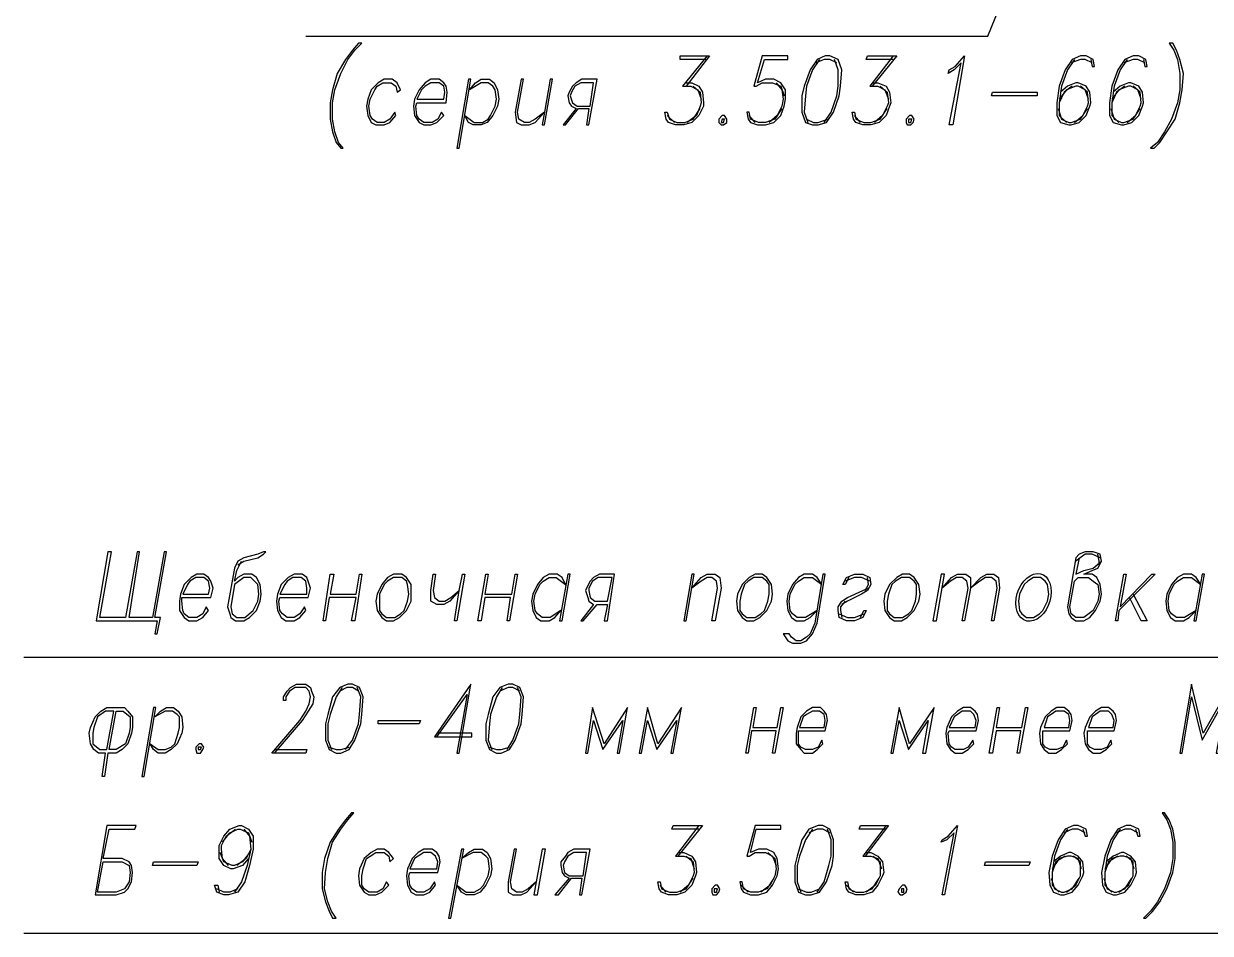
# Model space of a CAD drawing. Header units: millimetres. Extents: x 4241 to 6572, y 870 to 1291.
# Drawn here: x 5076.13 to 5119.06, y 1088.39 to 1121.3 of the extents above; entities that cross this region are included whole.
import ezdxf

# ---------------------------------------------------------------- set-up
doc = ezdxf.new("R2010")
doc.units = ezdxf.units.MM
doc.layers.add('PDF _0', color=7, linetype='Continuous')

msp = doc.modelspace()

# ---------------------------------------------------------------- linework, layer by layer
at = {"layer": 'PDF _0', "lineweight": 25}
for points in [[(5086.3346, 1120.8564), (5111.0158, 1120.8564), (5121.1338, 1145.7069)], [(5100.8131, 1120.0097), (5099.8818, 1120.0097), (5099.8818, 1120.1367), (5100.9401, 1120.1367), (5100.0934, 1119.036)], [(5100.8555, 1120.1367), (5099.9664, 1119.036), (5100.2628, 1119.036), (5100.5168, 1118.909), (5100.6438, 1118.5703)], [(5103.5649, 1118.2316), (5103.3109, 1117.8506), (5102.9722, 1117.7236), (5102.7182, 1117.7236), (5102.4219, 1117.8506), (5102.3795, 1118.1046), (5102.2949, 1118.1046), (5102.3372, 1117.8506), (5102.4219, 1117.7236), (5102.6759, 1117.6389), (5102.9722, 1117.6389), (5103.2686, 1117.7236), (5103.5226, 1117.9776), (5103.6496, 1118.3163), (5103.6919, 1118.5703), (5103.6919, 1118.909), (5103.5226, 1119.163), (5103.2686, 1119.29), (5102.9722, 1119.29), (5102.6759, 1119.163), (5102.9299, 1120.0097), (5103.7766, 1120.0097), (5103.7766, 1120.1367), (5102.8452, 1120.1367), (5102.5489, 1119.036), (5102.6335, 1119.036), (5102.8452, 1119.163), (5103.2262, 1119.163), (5103.5226, 1119.036), (5103.6496, 1118.6973)], [(5104.9196, 1120.0097), (5104.6656, 1119.6287), (5104.4539, 1119.036), (5104.4116, 1118.6973), (5104.3693, 1118.1046), (5104.4963, 1117.7236)], [(5105.5546, 1119.8827), (5105.3006, 1120.0097), (5105.089, 1120.0097), (5104.7926, 1119.8827)], [(5105.089, 1117.7236), (5105.343, 1118.1046), (5105.5546, 1118.6973), (5105.597, 1119.036), (5105.597, 1119.6287), (5105.47, 1120.0097)], [(5107.5867, 1120.0097), (5106.613, 1120.0097), (5106.6553, 1120.1367), (5107.7137, 1120.1367), (5106.8247, 1119.036)], [(5107.5867, 1120.1367), (5106.74, 1119.036), (5107.0364, 1119.036), (5107.2904, 1118.909), (5107.4174, 1118.5703)], [(5114.7413, 1120.0097), (5114.7836, 1119.7557), (5114.8683, 1119.7557), (5114.826, 1120.0097), (5114.5719, 1120.1367), (5114.3603, 1120.1367), (5114.0639, 1120.0097), (5113.8099, 1119.6287), (5113.5982, 1119.036), (5113.5136, 1118.4433), (5113.5136, 1117.9776), (5113.6406, 1117.7236), (5113.9369, 1117.6389), (5114.0216, 1117.6389), (5114.3179, 1117.7236), (5114.5719, 1117.9776), (5114.699, 1118.3163), (5114.7413, 1118.4433), (5114.699, 1118.8243), (5114.5719, 1119.036), (5114.2756, 1119.163), (5114.1909, 1119.163), (5113.8946, 1119.036), (5113.6406, 1118.8243)], [(5114.1486, 1120.0097), (5113.8946, 1119.6287), (5113.6829, 1119.036), (5113.5982, 1118.4433), (5113.5982, 1117.9776), (5113.8523, 1117.7236)], [(5114.7836, 1119.8827), (5114.5296, 1120.0097), (5114.3603, 1120.0097), (5114.0216, 1119.8827)], [(5116.6464, 1120.0097), (5116.6887, 1119.7557), (5116.7734, 1119.7557), (5116.731, 1120.0097), (5116.477, 1120.1367), (5116.2653, 1120.1367), (5115.969, 1120.0097), (5115.715, 1119.6287), (5115.5033, 1119.036), (5115.4186, 1118.4433), (5115.4186, 1117.9776), (5115.5457, 1117.7236), (5115.842, 1117.6389), (5115.9267, 1117.6389), (5116.223, 1117.7236), (5116.477, 1117.9776), (5116.604, 1118.3163), (5116.6464, 1118.4433), (5116.604, 1118.8243), (5116.477, 1119.036), (5116.1807, 1119.163), (5116.096, 1119.163), (5115.7997, 1119.036), (5115.5457, 1118.8243)], [(5116.0537, 1120.0097), (5115.7997, 1119.6287), (5115.588, 1119.036), (5115.5033, 1118.4433), (5115.5033, 1117.9776), (5115.7573, 1117.7236)], [(5116.6887, 1119.8827), (5116.4347, 1120.0097), (5116.2653, 1120.0097), (5115.9267, 1119.8827)], [(5100.0934, 1119.163), (5100.3051, 1119.163), (5100.5591, 1119.036), (5100.6861, 1118.8243), (5100.7285, 1118.4433), (5100.7285, 1118.3163), (5100.5591, 1117.9776), (5100.3051, 1117.7236), (5100.0088, 1117.6389), (5099.7124, 1117.6389), (5099.4584, 1117.7236), (5099.3738, 1117.8506), (5099.3314, 1118.1046), (5099.4161, 1118.1046), (5099.5008, 1117.8506), (5099.7548, 1117.7236), (5100.0511, 1117.7236), (5100.3475, 1117.8506), (5100.6015, 1118.2316)], [(5103.3532, 1119.163), (5103.5649, 1118.909), (5103.6072, 1118.5703), (5103.5649, 1118.3163), (5103.3956, 1117.9776), (5103.0992, 1117.7236)], [(5106.867, 1119.163), (5107.0364, 1119.163), (5107.3327, 1119.036), (5107.4597, 1118.8243), (5107.502, 1118.4433), (5107.4597, 1118.3163), (5107.3327, 1117.9776), (5107.0787, 1117.7236), (5106.7823, 1117.6389), (5106.486, 1117.6389), (5106.232, 1117.7236), (5106.1473, 1117.8506), (5106.105, 1118.1046), (5106.1897, 1118.1046), (5106.232, 1117.8506), (5106.5283, 1117.7236), (5106.7823, 1117.7236), (5107.121, 1117.8506), (5107.375, 1118.2316)], [(5100.3475, 1119.036), (5100.6015, 1118.8243), (5100.6438, 1118.4433), (5100.6015, 1118.3163), (5100.4745, 1117.9776), (5100.1358, 1117.7236)], [(5107.121, 1119.036), (5107.375, 1118.8243), (5107.4174, 1118.4433), (5107.375, 1118.3163), (5107.2057, 1117.9776), (5106.9094, 1117.7236)], [(5114.6566, 1118.5703), (5114.5296, 1118.909), (5114.2756, 1119.036), (5114.1909, 1119.036), (5113.8523, 1118.909), (5113.5982, 1118.5703)], [(5114.0639, 1119.036), (5113.7676, 1118.8243), (5113.5982, 1118.4433)], [(5114.1486, 1117.7236), (5114.4449, 1117.9776), (5114.6143, 1118.3163), (5114.6566, 1118.4433), (5114.6143, 1118.8243), (5114.3603, 1119.036)], [(5116.5617, 1118.5703), (5116.4347, 1118.909), (5116.1807, 1119.036), (5116.096, 1119.036), (5115.7573, 1118.909), (5115.5033, 1118.5703)], [(5115.969, 1119.036), (5115.6727, 1118.8243), (5115.5033, 1118.4433)], [(5116.0537, 1117.7236), (5116.35, 1117.9776), (5116.5194, 1118.3163), (5116.5617, 1118.4433), (5116.5194, 1118.8243), (5116.2653, 1119.036)], [(5099.6701, 1117.7236), (5099.4161, 1117.9776)], [(5102.5912, 1117.7236), (5102.3795, 1117.9776)], [(5104.4539, 1117.8506), (5104.7079, 1117.7236), (5104.8773, 1117.7236), (5105.216, 1117.8506)], [(5106.4013, 1117.7236), (5106.1897, 1117.9776)], [(5113.5559, 1118.2316), (5113.6829, 1117.8506), (5113.9369, 1117.7236), (5114.0216, 1117.7236), (5114.3603, 1117.8506), (5114.6143, 1118.2316)], [(5115.461, 1118.2316), (5115.588, 1117.8506), (5115.842, 1117.7236), (5115.9267, 1117.7236), (5116.2653, 1117.8506), (5116.5194, 1118.2316)], [(5076.132, 1088.3856), (5146.5347, 1088.3856), (5146.5347, 1117.1309)], [(5083.8792, 1101.721), (5084.0909, 1101.848), (5084.5989, 1101.975), (5084.8106, 1102.1021), (5084.8953, 1102.1867), (5084.8106, 1102.1867), (5084.5989, 1102.1021), (5084.0909, 1101.975), (5083.8792, 1101.848), (5083.7522, 1101.594), (5083.4982, 1100.197), (5083.5829, 1099.943), (5083.6252, 1099.816), (5083.7946, 1099.689), (5084.0909, 1099.689), (5084.3026, 1099.816), (5084.5566, 1100.07), (5084.6836, 1100.4087), (5084.7259, 1100.6627), (5084.6836, 1101.0013), (5084.5566, 1101.2554), (5084.3872, 1101.3824), (5084.0909, 1101.3824), (5083.8792, 1101.2554), (5083.7522, 1101.1283), (5083.8369, 1101.5094), (5084.0062, 1101.848)], [(5115.08, 1101.975), (5114.7836, 1102.1021), (5114.5296, 1102.1021), (5114.1909, 1101.848)], [(5114.3179, 1101.975), (5114.1909, 1101.3824), (5114.4873, 1101.5094), (5114.826, 1101.594), (5115.1223, 1101.848)], [(5115.0376, 1101.721), (5115.0376, 1101.848), (5114.9953, 1102.1021)], [(5105.978, 1101.2554), (5105.851, 1101.0013), (5105.7663, 1101.0013), (5105.8933, 1101.2554), (5106.1897, 1101.3824), (5106.486, 1101.3824), (5106.74, 1101.2554), (5106.7823, 1101.0013), (5106.6553, 1100.7897), (5106.4437, 1100.6627), (5105.9357, 1100.4087), (5105.724, 1100.2817)], [(5106.74, 1101.1283), (5106.4437, 1101.2554), (5106.1897, 1101.2554), (5105.851, 1101.1283)], [(5106.5707, 1100.7897), (5106.6977, 1101.0013), (5106.6553, 1101.2554)], [(5106.4013, 1099.816), (5106.5283, 1100.07), (5106.613, 1100.07), (5106.486, 1099.816), (5106.1897, 1099.689), (5105.8933, 1099.689), (5105.6393, 1099.816), (5105.597, 1100.07), (5105.597, 1100.197), (5105.724, 1100.4087), (5105.9357, 1100.5357), (5106.486, 1100.7897), (5106.6977, 1100.8743)], [(5116.2653, 1100.6627), (5116.7734, 1099.689), (5116.5617, 1099.689), (5116.1383, 1100.5357)], [(5105.851, 1100.4087), (5105.6816, 1100.197), (5105.6816, 1100.07), (5105.724, 1099.816)], [(5105.6393, 1099.943), (5105.9357, 1099.816), (5106.1897, 1099.816), (5106.5283, 1099.943)], [(5076.132, 1098.3766), (5146.5347, 1098.3766)], [(5085.1916, 1095.0321), (5086.377, 1095.0321), (5086.3346, 1094.9051), (5085.1069, 1094.9051), (5086.123, 1096.0905), (5086.3346, 1096.4292), (5086.4616, 1096.6832), (5086.504, 1096.9372), (5086.4616, 1097.1489), (5086.3346, 1097.2759), (5085.9536, 1097.2759), (5085.742, 1097.1489), (5085.6149, 1096.9372), (5085.6149, 1096.8102), (5085.5303, 1096.8102), (5085.5303, 1096.9372), (5085.6573, 1097.1489), (5085.7843, 1097.2759), (5085.996, 1097.4029), (5086.3346, 1097.4029), (5086.504, 1097.2759), (5086.5463, 1097.1489), (5086.631, 1096.9372), (5086.5886, 1096.6832), (5086.4193, 1096.4292), (5086.2076, 1096.0905), (5085.1916, 1094.9051)], [(5087.647, 1097.2759), (5087.4353, 1096.9372), (5087.2237, 1096.3022), (5087.139, 1095.9635), (5087.139, 1095.3708), (5087.266, 1095.0321)], [(5088.2397, 1097.1489), (5088.028, 1097.2759), (5087.8164, 1097.2759), (5087.5623, 1097.1489)], [(5087.774, 1095.0321), (5088.028, 1095.3708), (5088.2397, 1095.9635), (5088.282, 1096.3022), (5088.3244, 1096.9372), (5088.1974, 1097.2759)], [(5091.0761, 1095.4978), (5092.1768, 1097.0219), (5091.7958, 1094.9051), (5091.8805, 1094.9051), (5092.3038, 1097.4029), (5090.9915, 1095.4978), (5092.3462, 1095.4978), (5092.3462, 1095.6248), (5091.1185, 1095.6248)], [(5093.4469, 1097.2759), (5093.2352, 1096.9372), (5093.0235, 1096.3022), (5092.9812, 1095.9635), (5092.9389, 1095.3708), (5093.0659, 1095.0321)], [(5094.0819, 1097.1489), (5093.8279, 1097.2759), (5093.6586, 1097.2759), (5093.3622, 1097.1489)], [(5093.6162, 1095.0321), (5093.8279, 1095.3708), (5094.0396, 1095.9635), (5094.0819, 1096.3022), (5094.1242, 1096.9372), (5093.9972, 1097.2759)], [(5087.1813, 1095.1168), (5087.4353, 1095.0321), (5087.6047, 1095.0321), (5087.901, 1095.1168)], [(5092.9812, 1095.1168), (5093.2352, 1095.0321), (5093.4045, 1095.0321), (5093.7009, 1095.1168)], [(5084.2602, 1091.095), (5084.0486, 1090.841), (5083.7099, 1090.714), (5083.6252, 1090.714), (5083.3712, 1090.841), (5083.2019, 1091.095), (5083.2019, 1091.4337), (5083.2019, 1091.5607), (5083.3712, 1091.8994), (5083.5829, 1092.1534), (5083.9216, 1092.2804), (5084.0062, 1092.2804), (5084.2602, 1092.1534), (5084.4296, 1091.8994), (5084.4296, 1091.4337), (5084.3026, 1090.841), (5084.1332, 1090.2483), (5083.8792, 1089.8673), (5083.5405, 1089.7826), (5083.3712, 1089.7826), (5083.1172, 1089.8673), (5083.0325, 1090.1213), (5083.1595, 1090.1213), (5083.2019, 1089.8673)], [(5083.5405, 1090.841), (5083.3289, 1091.095), (5083.2865, 1091.4337), (5083.2865, 1091.5607), (5083.4559, 1091.8994), (5083.7946, 1092.1534)], [(5083.3289, 1091.6877), (5083.5829, 1092.0264), (5083.8792, 1092.1534), (5083.9639, 1092.1534), (5084.2602, 1092.0264), (5084.3872, 1091.6877)], [(5084.0909, 1092.1534), (5084.3026, 1091.8994), (5084.3449, 1091.4337), (5084.2179, 1090.841), (5084.0062, 1090.2483), (5083.7522, 1089.8673)], [(5100.5591, 1092.1534), (5099.5854, 1092.1534), (5099.6278, 1092.2804), (5100.6861, 1092.2804), (5099.7971, 1091.1797)], [(5100.5591, 1092.2804), (5099.7124, 1091.1797), (5100.0088, 1091.1797), (5100.2628, 1091.095), (5100.3898, 1090.714)], [(5103.2686, 1090.3753), (5103.0145, 1089.9943), (5102.7182, 1089.8673), (5102.4219, 1089.8673), (5102.1679, 1089.9943), (5102.1255, 1090.2483), (5102.0408, 1090.2483), (5102.0832, 1089.9943), (5102.1679, 1089.8673), (5102.4219, 1089.7826), (5102.7182, 1089.7826), (5103.0145, 1089.8673), (5103.2262, 1090.1213), (5103.3956, 1090.46), (5103.4379, 1090.714), (5103.3956, 1091.095), (5103.2686, 1091.3067), (5103.0145, 1091.4337), (5102.7182, 1091.4337), (5102.4219, 1091.3067), (5102.6335, 1092.1534), (5103.5226, 1092.1534), (5103.5226, 1092.2804), (5102.5912, 1092.2804), (5102.2949, 1091.1797), (5102.3795, 1091.1797), (5102.5912, 1091.3067), (5102.9722, 1091.3067), (5103.2262, 1091.1797), (5103.3532, 1090.841)], [(5104.6656, 1092.1534), (5104.4116, 1091.7724), (5104.1999, 1091.1797), (5104.1153, 1090.841), (5104.1153, 1090.2483), (5104.2423, 1089.8673)], [(5105.3006, 1092.0264), (5105.0466, 1092.1534), (5104.8349, 1092.1534), (5104.5386, 1092.0264)], [(5104.8349, 1089.8673), (5105.089, 1090.2483), (5105.2583, 1090.841), (5105.343, 1091.1797), (5105.343, 1091.7724), (5105.216, 1092.1534)], [(5107.3327, 1092.1534), (5106.359, 1092.1534), (5106.4013, 1092.2804), (5107.4174, 1092.2804), (5106.5707, 1091.1797)], [(5107.3327, 1092.2804), (5106.486, 1091.1797), (5106.7823, 1091.1797), (5107.0364, 1091.095), (5107.1634, 1090.714)], [(5114.4449, 1092.1534), (5114.5296, 1091.8994), (5114.6143, 1091.8994), (5114.5719, 1092.1534), (5114.2756, 1092.2804), (5114.1063, 1092.2804), (5113.8099, 1092.1534), (5113.5559, 1091.7724), (5113.3442, 1091.1797), (5113.2172, 1090.587), (5113.2596, 1090.1213), (5113.3866, 1089.8673), (5113.6406, 1089.7826), (5113.7676, 1089.7826), (5114.0639, 1089.8673), (5114.2756, 1090.1213), (5114.4449, 1090.46), (5114.4873, 1090.587), (5114.4449, 1090.968), (5114.2756, 1091.1797), (5114.0216, 1091.3067), (5113.9369, 1091.3067), (5113.6406, 1091.1797), (5113.3866, 1090.968)], [(5113.8946, 1092.1534), (5113.6406, 1091.7724), (5113.4289, 1091.1797), (5113.3442, 1090.587), (5113.3442, 1090.1213), (5113.5982, 1089.8673)], [(5114.5296, 1092.0264), (5114.2756, 1092.1534), (5114.0639, 1092.1534), (5113.7676, 1092.0264)], [(5116.35, 1092.1534), (5116.4347, 1091.8994), (5116.5194, 1091.8994), (5116.477, 1092.1534), (5116.1807, 1092.2804), (5116.0113, 1092.2804), (5115.715, 1092.1534), (5115.461, 1091.7724), (5115.2493, 1091.1797), (5115.1223, 1090.587), (5115.1646, 1090.1213), (5115.2916, 1089.8673), (5115.5457, 1089.7826), (5115.6727, 1089.7826), (5115.969, 1089.8673), (5116.1807, 1090.1213), (5116.35, 1090.46), (5116.3923, 1090.587), (5116.35, 1090.968), (5116.1807, 1091.1797), (5115.9267, 1091.3067), (5115.842, 1091.3067), (5115.5457, 1091.1797), (5115.2916, 1090.968)], [(5115.7997, 1092.1534), (5115.5457, 1091.7724), (5115.334, 1091.1797), (5115.2493, 1090.587), (5115.2493, 1090.1213), (5115.5033, 1089.8673)], [(5116.4347, 1092.0264), (5116.1807, 1092.1534), (5115.969, 1092.1534), (5115.6727, 1092.0264)], [(5084.3026, 1091.3067), (5084.0486, 1090.968), (5083.7522, 1090.841), (5083.6675, 1090.841), (5083.3712, 1090.968), (5083.2442, 1091.3067)], [(5084.3449, 1091.4337), (5084.1756, 1091.095), (5083.8369, 1090.841)], [(5099.8394, 1091.3067), (5100.0088, 1091.3067), (5100.3051, 1091.1797), (5100.4321, 1090.968), (5100.4745, 1090.587), (5100.4321, 1090.46), (5100.3051, 1090.1213), (5100.0511, 1089.8673), (5099.7548, 1089.7826), (5099.4584, 1089.7826), (5099.2044, 1089.8673), (5099.1197, 1089.9943), (5099.0774, 1090.2483), (5099.1621, 1090.2483), (5099.2044, 1089.9943), (5099.5008, 1089.8673), (5099.7548, 1089.8673), (5100.0934, 1089.9943), (5100.3475, 1090.3753)], [(5103.0569, 1091.3067), (5103.3109, 1091.095), (5103.3532, 1090.714), (5103.3109, 1090.46), (5103.1416, 1090.1213), (5102.8029, 1089.8673)], [(5106.613, 1091.3067), (5106.7823, 1091.3067), (5107.0364, 1091.1797), (5107.2057, 1090.968), (5107.248, 1090.587), (5107.2057, 1090.46), (5107.0364, 1090.1213), (5106.8247, 1089.8673), (5106.5283, 1089.7826), (5106.232, 1089.7826), (5105.978, 1089.8673), (5105.8933, 1089.9943), (5105.851, 1090.2483), (5105.9357, 1090.2483), (5105.978, 1089.9943), (5106.232, 1089.8673), (5106.5283, 1089.8673), (5106.8247, 1089.9943), (5107.0787, 1090.3753)], [(5100.0934, 1091.1797), (5100.3475, 1090.968), (5100.3898, 1090.587), (5100.3475, 1090.46), (5100.1781, 1090.1213), (5099.8818, 1089.8673)], [(5106.867, 1091.1797), (5107.121, 1090.968), (5107.121, 1090.587), (5107.121, 1090.46), (5106.9517, 1090.1213), (5106.613, 1089.8673)], [(5114.4026, 1090.714), (5114.2756, 1091.095), (5114.0216, 1091.1797), (5113.8946, 1091.1797), (5113.5982, 1091.095), (5113.3442, 1090.714)], [(5113.8099, 1091.1797), (5113.4712, 1090.968), (5113.3442, 1090.587)], [(5113.8523, 1089.8673), (5114.1909, 1090.1213), (5114.3603, 1090.46), (5114.3603, 1090.587), (5114.3603, 1090.968), (5114.1063, 1091.1797)], [(5116.3077, 1090.714), (5116.1807, 1091.095), (5115.9267, 1091.1797), (5115.7997, 1091.1797), (5115.5033, 1091.095), (5115.2493, 1090.714)], [(5115.715, 1091.1797), (5115.3763, 1090.968), (5115.2493, 1090.587)], [(5115.7573, 1089.8673), (5116.096, 1090.1213), (5116.2653, 1090.46), (5116.2653, 1090.587), (5116.2653, 1090.968), (5116.0113, 1091.1797)], [(5113.3019, 1090.3753), (5113.4289, 1089.9943), (5113.6829, 1089.8673), (5113.7676, 1089.8673), (5114.0639, 1089.9943), (5114.3179, 1090.3753)], [(5115.207, 1090.3753), (5115.334, 1089.9943), (5115.588, 1089.8673), (5115.6727, 1089.8673), (5115.969, 1089.9943), (5116.223, 1090.3753)], [(5083.8792, 1089.9943), (5083.5829, 1089.8673), (5083.3712, 1089.8673), (5083.1172, 1089.9943)], [(5099.3738, 1089.8673), (5099.1621, 1090.1213)], [(5102.3372, 1089.8673), (5102.0832, 1090.1213)], [(5104.1576, 1089.9943), (5104.4539, 1089.8673), (5104.6233, 1089.8673), (5104.9196, 1089.9943)], [(5106.1473, 1089.8673), (5105.8933, 1090.1213)]]:
    msp.add_lwpolyline(points, dxfattribs=at)
for points in [[(5087.6894, 1116.7922), (5087.52, 1117.0039), (5087.393, 1117.3849), (5087.3083, 1117.8506), (5087.3083, 1118.4433), (5087.393, 1118.909), (5087.6047, 1119.5017), (5087.8587, 1120.0097), (5088.1127, 1120.3483), (5088.3667, 1120.6024), (5088.2397, 1120.6024), (5088.028, 1120.3483), (5087.774, 1120.0097), (5087.4777, 1119.5017), (5087.3083, 1118.909), (5087.2237, 1118.4433), (5087.2237, 1117.8506), (5087.3083, 1117.3849), (5087.4353, 1117.0039), (5087.6047, 1116.7922)], [(5117.0274, 1116.7922), (5117.239, 1117.0039), (5117.4931, 1117.3849), (5117.7894, 1117.8506), (5117.9587, 1118.4433), (5118.0434, 1118.909), (5118.0857, 1119.5017), (5117.9587, 1120.0097), (5117.8317, 1120.3483), (5117.7047, 1120.6024), (5117.5777, 1120.6024), (5117.7471, 1120.3483), (5117.8741, 1120.0097), (5117.9587, 1119.5017), (5117.9587, 1118.909), (5117.8741, 1118.4433), (5117.6624, 1117.8506), (5117.4084, 1117.3849), (5117.1544, 1117.0039), (5116.9004, 1116.7922)], [(5105.1313, 1120.1367), (5104.8349, 1120.0097), (5104.5809, 1119.6287), (5104.3693, 1119.036), (5104.2846, 1118.6973), (5104.2846, 1118.1046), (5104.4116, 1117.7236), (5104.6656, 1117.6389), (5104.8773, 1117.6389), (5105.1736, 1117.7236), (5105.4276, 1118.1046), (5105.6393, 1118.6973), (5105.6816, 1119.036), (5105.724, 1119.6287), (5105.597, 1120.0097), (5105.3006, 1120.1367)], [(5109.7458, 1117.6389), (5109.6188, 1117.6389), (5110.0421, 1119.8827), (5109.7881, 1119.6287), (5109.5764, 1119.5017), (5109.6188, 1119.6287), (5109.8305, 1119.7557), (5110.1691, 1120.1367)], [(5089.5944, 1117.9776), (5089.5521, 1118.1046), (5089.3827, 1117.8506), (5089.1711, 1117.7236), (5088.9171, 1117.7236), (5088.7477, 1117.8506), (5088.6631, 1117.9776), (5088.6207, 1118.3163), (5088.6631, 1118.5703), (5088.8324, 1118.909), (5088.9171, 1119.036), (5089.1287, 1119.163), (5089.4251, 1119.163), (5089.5944, 1119.036), (5089.6368, 1118.8243), (5089.7638, 1118.909), (5089.6368, 1119.163), (5089.4674, 1119.29), (5089.1711, 1119.29), (5088.9594, 1119.163), (5088.7054, 1118.909), (5088.5784, 1118.5703), (5088.536, 1118.3163), (5088.5784, 1117.9776), (5088.7054, 1117.7236), (5088.8747, 1117.6389), (5089.1711, 1117.6389), (5089.3827, 1117.7236)], [(5090.3564, 1118.4433), (5091.4148, 1118.4433), (5091.4571, 1118.8243), (5091.4148, 1119.036), (5091.3301, 1119.163), (5091.1608, 1119.29), (5090.8645, 1119.29), (5090.6528, 1119.163), (5090.4411, 1118.909), (5090.2718, 1118.5703), (5090.2294, 1118.3163), (5090.2718, 1117.9776), (5090.4411, 1117.7236), (5090.6105, 1117.6389), (5090.8645, 1117.6389), (5091.0761, 1117.7236), (5091.3301, 1117.9776), (5091.2455, 1118.1046), (5091.1185, 1117.8506), (5090.9068, 1117.7236), (5090.6105, 1117.7236), (5090.4411, 1117.8506), (5090.3564, 1117.9776), (5090.3141, 1118.3163)], [(5091.3301, 1118.5703), (5091.3725, 1118.8243), (5091.3301, 1119.036), (5091.1608, 1119.163), (5090.8645, 1119.163), (5090.6528, 1119.036), (5090.5258, 1118.909), (5090.3564, 1118.5703)], [(5091.8805, 1116.7922), (5092.3038, 1119.29), (5092.2192, 1119.29), (5091.7958, 1116.7922)], [(5092.0922, 1117.9776), (5092.4308, 1117.7236), (5092.7272, 1117.7236), (5092.9389, 1117.8506), (5093.0235, 1117.9776), (5093.1929, 1118.3163), (5093.2352, 1118.5703), (5093.1929, 1118.909), (5093.1082, 1119.036), (5092.9389, 1119.163), (5092.6849, 1119.163), (5092.2615, 1118.909), (5092.4732, 1119.163), (5092.6849, 1119.29), (5092.9812, 1119.29), (5093.1505, 1119.163), (5093.2775, 1118.909), (5093.3199, 1118.5703), (5093.2775, 1118.3163), (5093.1082, 1117.9776), (5092.8965, 1117.7236), (5092.6849, 1117.6389), (5092.3885, 1117.6389), (5092.2192, 1117.7236)], [(5094.9709, 1118.1046), (5094.6323, 1117.8506), (5094.4206, 1117.7236), (5094.2512, 1117.7236), (5094.0396, 1117.8506), (5093.9972, 1118.1046), (5094.2089, 1119.29), (5094.1242, 1119.29), (5093.9126, 1118.1046), (5093.9549, 1117.7236), (5094.1242, 1117.6389), (5094.4206, 1117.6389), (5094.6323, 1117.7236), (5094.9709, 1118.1046), (5094.8863, 1117.6389), (5094.9709, 1117.6389), (5095.2673, 1119.29), (5095.1826, 1119.29)], [(5096.1986, 1118.2316), (5096.5797, 1118.2316), (5096.495, 1117.6389), (5096.5797, 1117.6389), (5096.876, 1119.29), (5096.3257, 1119.29), (5096.114, 1119.163), (5095.987, 1119.036), (5095.86, 1118.8243), (5095.8176, 1118.6973), (5095.86, 1118.4433), (5095.9446, 1118.3163), (5096.114, 1118.2316), (5095.6483, 1117.6389), (5095.733, 1117.6389)], [(5096.622, 1118.3163), (5096.749, 1119.163), (5096.2833, 1119.163), (5096.0716, 1119.036), (5095.9446, 1118.8243), (5095.9023, 1118.6973), (5095.987, 1118.4433), (5096.1563, 1118.3163)], [(5112.7939, 1118.6973), (5111.1428, 1118.6973), (5111.1852, 1118.8243), (5112.7939, 1118.8243)], [(5101.4058, 1117.9776), (5101.2788, 1117.8506), (5101.2788, 1117.7236), (5101.3635, 1117.6389), (5101.4482, 1117.6389), (5101.5752, 1117.7236), (5101.5752, 1117.8506), (5101.4905, 1117.9776)], [(5101.4058, 1117.8506), (5101.3635, 1117.7236), (5101.4482, 1117.7236), (5101.4905, 1117.8506)], [(5108.1794, 1117.9776), (5108.0524, 1117.8506), (5108.0524, 1117.7236), (5108.0947, 1117.6389), (5108.2217, 1117.6389), (5108.3064, 1117.7236), (5108.3487, 1117.8506), (5108.2641, 1117.9776)], [(5108.1371, 1117.8506), (5108.1371, 1117.7236), (5108.2217, 1117.7236), (5108.2641, 1117.8506)], [(5078.8837, 1099.816), (5079.3071, 1102.1867), (5079.1801, 1102.1867), (5078.7567, 1099.689), (5080.9581, 1099.689), (5080.8734, 1099.2233), (5080.9581, 1099.2233), (5081.0851, 1099.816), (5080.8734, 1099.816), (5081.2968, 1102.1867), (5081.2121, 1102.1867), (5080.7888, 1099.816), (5079.9421, 1099.816), (5080.3231, 1102.1867), (5080.2384, 1102.1867), (5079.8151, 1099.816)], [(5114.4873, 1101.3824), (5114.7836, 1101.5094), (5114.9953, 1101.594), (5115.1223, 1101.848), (5115.08, 1102.1021), (5114.826, 1102.1867), (5114.5296, 1102.1867), (5114.3179, 1102.1021), (5114.1909, 1101.975), (5113.8946, 1100.197), (5113.9369, 1099.943), (5114.0216, 1099.816), (5114.1909, 1099.689), (5114.4873, 1099.689), (5114.699, 1099.816), (5114.9106, 1100.07), (5115.08, 1100.4087), (5115.1223, 1100.6627), (5115.08, 1101.0013), (5114.953, 1101.2554), (5114.7836, 1101.3824)], [(5081.8471, 1100.5357), (5082.9055, 1100.5357), (5082.9902, 1100.8743), (5082.9055, 1101.1283), (5082.8208, 1101.2554), (5082.6515, 1101.3824), (5082.3975, 1101.3824), (5082.1858, 1101.2554), (5081.9318, 1101.0013), (5081.8048, 1100.6627), (5081.7625, 1100.4087), (5081.7625, 1100.07), (5081.9318, 1099.816), (5082.1012, 1099.689), (5082.3975, 1099.689), (5082.6092, 1099.816), (5082.8208, 1100.07), (5082.7362, 1100.197), (5082.6092, 1099.943), (5082.3975, 1099.816), (5082.1012, 1099.816), (5081.9318, 1099.943), (5081.8895, 1100.07), (5081.8471, 1100.4087)], [(5082.8208, 1100.6627), (5082.8632, 1100.8743), (5082.8208, 1101.1283), (5082.6515, 1101.2554), (5082.3552, 1101.2554), (5082.1435, 1101.1283), (5082.0588, 1101.0013), (5081.8895, 1100.6627)], [(5083.7522, 1101.0013), (5083.6252, 1100.197), (5083.6675, 1099.943), (5083.8369, 1099.816), (5084.1332, 1099.816), (5084.4296, 1100.07), (5084.5989, 1100.4087), (5084.6412, 1100.6627), (5084.5989, 1101.0013), (5084.3449, 1101.2554), (5084.0909, 1101.2554)], [(5085.4033, 1100.5357), (5086.4193, 1100.5357), (5086.504, 1100.8743), (5086.4193, 1101.1283), (5086.377, 1101.2554), (5086.2076, 1101.3824), (5085.9113, 1101.3824), (5085.6996, 1101.2554), (5085.4456, 1101.0013), (5085.3186, 1100.6627), (5085.2763, 1100.4087), (5085.3186, 1100.07), (5085.4456, 1099.816), (5085.6149, 1099.689), (5085.9113, 1099.689), (5086.123, 1099.816), (5086.3346, 1100.07), (5086.2923, 1100.197), (5086.123, 1099.943), (5085.9113, 1099.816), (5085.6573, 1099.816), (5085.4879, 1099.943), (5085.4033, 1100.07), (5085.3609, 1100.4087)], [(5086.377, 1100.6627), (5086.377, 1100.8743), (5086.3346, 1101.1283), (5086.1653, 1101.2554), (5085.869, 1101.2554), (5085.6573, 1101.1283), (5085.5726, 1101.0013), (5085.4033, 1100.6627)], [(5087.0543, 1099.689), (5086.9697, 1099.689), (5087.2237, 1101.3824), (5087.3507, 1101.3824), (5087.2237, 1100.6627), (5088.155, 1100.6627), (5088.282, 1101.3824), (5088.3667, 1101.3824), (5088.1127, 1099.689), (5087.9857, 1099.689), (5088.155, 1100.5357), (5087.1813, 1100.5357)], [(5089.5097, 1101.3824), (5089.2981, 1101.2554), (5089.0864, 1101.0013), (5088.9171, 1100.6627), (5088.8747, 1100.4087), (5088.9171, 1100.07), (5089.0864, 1099.816), (5089.2557, 1099.689), (5089.5097, 1099.689), (5089.7214, 1099.816), (5089.9754, 1100.07), (5090.1448, 1100.4087), (5090.1448, 1100.6627), (5090.1448, 1101.0013), (5089.9754, 1101.2554), (5089.8061, 1101.3824)], [(5089.5097, 1101.2554), (5089.2981, 1101.1283), (5089.1711, 1101.0013), (5089.0017, 1100.6627), (5089.0017, 1100.4087), (5089.0017, 1100.07), (5089.0864, 1099.943), (5089.2557, 1099.816), (5089.5521, 1099.816), (5089.7638, 1099.943), (5089.8908, 1100.07), (5090.0178, 1100.4087), (5090.0601, 1100.6627), (5090.0178, 1101.0013), (5089.9754, 1101.1283), (5089.8061, 1101.2554)], [(5091.8805, 1100.7897), (5091.5418, 1100.4087), (5091.3301, 1100.2817), (5091.0761, 1100.2817), (5090.8645, 1100.4087), (5090.8645, 1100.7897), (5090.9491, 1101.3824), (5091.0338, 1101.3824), (5090.9491, 1100.7897), (5090.9915, 1100.5357), (5091.1608, 1100.4087), (5091.3725, 1100.4087), (5091.5842, 1100.5357), (5091.8805, 1100.7897), (5092.0075, 1101.3824), (5092.0922, 1101.3824), (5091.7958, 1099.689), (5091.7112, 1099.689)], [(5092.6849, 1099.689), (5092.5579, 1099.689), (5092.8542, 1101.3824), (5092.9389, 1101.3824), (5092.8119, 1100.6627), (5093.7856, 1100.6627), (5093.9126, 1101.3824), (5093.9972, 1101.3824), (5093.7009, 1099.689), (5093.6162, 1099.689), (5093.7432, 1100.5357), (5092.8119, 1100.5357)], [(5095.5636, 1100.07), (5095.1826, 1099.816), (5094.8863, 1099.816), (5094.7169, 1099.943), (5094.6323, 1100.07), (5094.5899, 1100.4087), (5094.6323, 1100.6627), (5094.8016, 1101.0013), (5094.9286, 1101.1283), (5095.1403, 1101.2554), (5095.3943, 1101.2554), (5095.733, 1101.0013), (5095.606, 1101.2554), (5095.4366, 1101.3824), (5095.1403, 1101.3824), (5094.9286, 1101.2554), (5094.7169, 1101.0013), (5094.5476, 1100.6627), (5094.5053, 1100.4087), (5094.5476, 1100.07), (5094.6746, 1099.816), (5094.8439, 1099.689), (5095.1403, 1099.689), (5095.352, 1099.816)], [(5095.606, 1099.689), (5095.9023, 1101.3824), (5095.8176, 1101.3824), (5095.5213, 1099.689)], [(5096.876, 1100.2817), (5097.257, 1100.2817), (5097.13, 1099.689), (5097.257, 1099.689), (5097.511, 1101.3824), (5096.9607, 1101.3824), (5096.749, 1101.2554), (5096.622, 1101.1283), (5096.495, 1100.8743), (5096.4527, 1100.7897), (5096.5373, 1100.5357), (5096.5797, 1100.4087), (5096.749, 1100.2817), (5096.2833, 1099.689), (5096.368, 1099.689)], [(5097.257, 1100.4087), (5097.4264, 1101.2554), (5096.9183, 1101.2554), (5096.7067, 1101.1283), (5096.5797, 1100.8743), (5096.5797, 1100.7897), (5096.622, 1100.5357), (5096.7913, 1100.4087)], [(5100.0934, 1099.689), (5100.3898, 1101.3824), (5100.3051, 1101.3824), (5100.0088, 1099.689)], [(5101.1518, 1099.689), (5101.0248, 1099.689), (5101.2365, 1100.8743), (5101.1942, 1101.1283), (5101.0248, 1101.2554), (5100.8555, 1101.2554), (5100.6438, 1101.1283), (5100.3051, 1100.8743), (5100.6438, 1101.2554), (5100.8555, 1101.3824), (5101.1518, 1101.3824), (5101.3212, 1101.2554), (5101.3635, 1100.8743)], [(5102.5912, 1101.3824), (5102.3795, 1101.2554), (5102.1255, 1101.0013), (5101.9562, 1100.6627), (5101.9138, 1100.4087), (5101.9562, 1100.07), (5102.1255, 1099.816), (5102.2949, 1099.689), (5102.5489, 1099.689), (5102.7605, 1099.816), (5103.0145, 1100.07), (5103.1839, 1100.4087), (5103.2262, 1100.6627), (5103.1839, 1101.0013), (5103.0145, 1101.2554), (5102.8452, 1101.3824)], [(5102.5489, 1101.2554), (5102.3372, 1101.1283), (5102.2102, 1101.0013), (5102.0832, 1100.6627), (5102.0408, 1100.4087), (5102.0408, 1100.07), (5102.1255, 1099.943), (5102.2949, 1099.816), (5102.5912, 1099.816), (5102.8029, 1099.943), (5102.9299, 1100.07), (5103.0569, 1100.4087), (5103.0992, 1100.6627), (5103.0992, 1101.0013), (5103.0145, 1101.1283), (5102.8452, 1101.2554)], [(5103.6072, 1099.2233), (5103.7766, 1098.9693), (5103.9459, 1098.8846), (5104.2423, 1098.8846), (5104.4539, 1098.9693), (5104.6656, 1099.2233), (5104.8349, 1099.6043), (5105.1313, 1101.3824), (5105.0466, 1101.3824), (5104.7503, 1099.6043), (5104.5809, 1099.2233), (5104.4539, 1099.0963), (5104.2423, 1098.9693), (5104.0729, 1098.9693), (5103.9036, 1099.0963), (5103.8189, 1099.2233)], [(5104.8349, 1100.07), (5104.4116, 1099.816), (5104.1153, 1099.816), (5103.9459, 1099.943), (5103.8612, 1100.07), (5103.8189, 1100.4087), (5103.8612, 1100.6627), (5104.0306, 1101.0013), (5104.1576, 1101.1283), (5104.3693, 1101.2554), (5104.6656, 1101.2554), (5105.0043, 1101.0013), (5104.8349, 1101.2554), (5104.6656, 1101.3824), (5104.3693, 1101.3824), (5104.1576, 1101.2554), (5103.9459, 1101.0013), (5103.7766, 1100.6627), (5103.7342, 1100.4087), (5103.7766, 1100.07), (5103.9036, 1099.816), (5104.0729, 1099.689), (5104.3693, 1099.689), (5104.5809, 1099.816)], [(5107.9254, 1101.3824), (5107.7137, 1101.2554), (5107.4597, 1101.0013), (5107.2904, 1100.6627), (5107.248, 1100.4087), (5107.2904, 1100.07), (5107.4597, 1099.816), (5107.629, 1099.689), (5107.8831, 1099.689), (5108.0947, 1099.816), (5108.3487, 1100.07), (5108.5181, 1100.4087), (5108.5604, 1100.6627), (5108.5181, 1101.0013), (5108.3487, 1101.2554), (5108.1794, 1101.3824)], [(5107.8831, 1101.2554), (5107.6714, 1101.1283), (5107.5444, 1101.0013), (5107.4174, 1100.6627), (5107.375, 1100.4087), (5107.375, 1100.07), (5107.4597, 1099.943), (5107.629, 1099.816), (5107.9254, 1099.816), (5108.1371, 1099.943), (5108.2641, 1100.07), (5108.3911, 1100.4087), (5108.4334, 1100.6627), (5108.4334, 1101.0013), (5108.3487, 1101.1283), (5108.1794, 1101.2554)], [(5109.1531, 1099.689), (5109.4494, 1101.3824), (5109.3224, 1101.3824), (5109.0261, 1099.689)], [(5110.1691, 1099.689), (5110.0845, 1099.689), (5110.2961, 1100.8743), (5110.2538, 1101.1283), (5110.0845, 1101.2554), (5109.8728, 1101.2554), (5109.6611, 1101.1283), (5109.3648, 1100.8743), (5109.7034, 1101.2554), (5109.9151, 1101.3824), (5110.2115, 1101.3824), (5110.3808, 1101.2554), (5110.3808, 1100.8743)], [(5111.2275, 1099.689), (5111.1428, 1099.689), (5111.3545, 1100.8743), (5111.3122, 1101.1283), (5111.1428, 1101.2554), (5110.9312, 1101.2554), (5110.7195, 1101.1283), (5110.3808, 1100.8743), (5110.7618, 1101.2554), (5110.9735, 1101.3824), (5111.2275, 1101.3824), (5111.3968, 1101.2554), (5111.4392, 1100.8743)], [(5112.6669, 1101.2554), (5112.4552, 1101.1283), (5112.3282, 1101.0013), (5112.1589, 1100.6627), (5112.1165, 1100.4087), (5112.1589, 1100.07), (5112.2435, 1099.943), (5112.4129, 1099.816), (5112.6669, 1099.816), (5112.8786, 1099.943), (5113.0056, 1100.07), (5113.1749, 1100.4087), (5113.2172, 1100.6627), (5113.1749, 1101.0013), (5113.0902, 1101.1283), (5112.9209, 1101.2554)], [(5114.1486, 1101.1283), (5114.2756, 1101.2554), (5114.6566, 1101.2554), (5114.826, 1101.1283), (5114.9953, 1101.0013), (5115.0376, 1100.6627), (5114.9953, 1100.4087), (5114.826, 1100.07), (5114.4873, 1099.816), (5114.1909, 1099.816), (5114.0216, 1099.943), (5113.9793, 1100.197)], [(5115.7997, 1100.197), (5116.9427, 1101.3824), (5117.0697, 1101.3824), (5115.7573, 1100.07), (5115.715, 1099.689), (5115.6303, 1099.689), (5115.9267, 1101.3824), (5116.0113, 1101.3824)], [(5118.5514, 1100.07), (5118.1281, 1099.816), (5117.8317, 1099.816), (5117.6624, 1099.943), (5117.5777, 1100.07), (5117.5354, 1100.4087), (5117.5777, 1100.6627), (5117.7471, 1101.0013), (5117.8741, 1101.1283), (5118.0857, 1101.2554), (5118.3821, 1101.2554), (5118.7208, 1101.0013), (5118.5514, 1101.2554), (5118.3821, 1101.3824), (5118.0857, 1101.3824), (5117.8741, 1101.2554), (5117.6624, 1101.0013), (5117.4931, 1100.6627), (5117.4507, 1100.4087), (5117.4931, 1100.07), (5117.6201, 1099.816), (5117.7894, 1099.689), (5118.0857, 1099.689), (5118.2974, 1099.816)], [(5118.5514, 1099.689), (5118.8478, 1101.3824), (5118.7631, 1101.3824), (5118.4668, 1099.689)], [(5087.8587, 1097.4029), (5087.5623, 1097.2759), (5087.3083, 1096.9372), (5087.139, 1096.3022), (5087.0543, 1095.9635), (5087.0543, 1095.3708), (5087.1813, 1095.0321), (5087.4353, 1094.9051), (5087.6047, 1094.9051), (5087.901, 1095.0321), (5088.1127, 1095.3708), (5088.3244, 1095.9635), (5088.3667, 1096.3022), (5088.409, 1096.9372), (5088.282, 1097.2759), (5088.028, 1097.4029)], [(5093.6586, 1097.4029), (5093.3622, 1097.2759), (5093.1082, 1096.9372), (5092.9389, 1096.3022), (5092.8542, 1095.9635), (5092.8542, 1095.3708), (5092.9812, 1095.0321), (5093.2352, 1094.9051), (5093.4045, 1094.9051), (5093.7009, 1095.0321), (5093.9126, 1095.3708), (5094.1242, 1095.9635), (5094.1666, 1096.3022), (5094.2089, 1096.9372), (5094.0819, 1097.2759), (5093.8279, 1097.4029)], [(5119.2711, 1094.9051), (5119.3981, 1094.9051), (5119.8215, 1097.4029), (5118.8054, 1095.6248), (5118.3821, 1097.4029), (5117.9587, 1094.9051), (5118.0434, 1094.9051), (5118.3821, 1096.9372), (5118.7631, 1095.3708), (5119.6521, 1096.9372)], [(5079.4764, 1096.5562), (5079.7727, 1096.5562), (5079.8997, 1096.4292), (5080.0691, 1096.2175), (5080.0691, 1095.8365), (5080.0268, 1095.6248), (5079.8997, 1095.2438), (5079.6881, 1095.0321), (5079.4764, 1094.9051), (5079.1801, 1094.9051), (5079.0531, 1094.0584), (5078.9684, 1094.0584), (5079.0954, 1094.9051), (5078.8414, 1094.9051), (5078.672, 1095.0321), (5078.545, 1095.2438), (5078.5027, 1095.6248), (5078.545, 1095.8365), (5078.7144, 1096.2175), (5078.926, 1096.4292), (5079.1377, 1096.5562)], [(5079.1377, 1095.0321), (5079.3917, 1096.4292), (5079.0954, 1096.4292), (5078.799, 1096.2175), (5078.672, 1095.8365), (5078.6297, 1095.6248), (5078.6297, 1095.2438), (5078.8837, 1095.0321)], [(5079.2224, 1095.0321), (5079.4764, 1096.4292), (5079.7304, 1096.4292), (5079.9844, 1096.2175), (5079.9844, 1095.8365), (5079.9421, 1095.6248), (5079.8151, 1095.2438), (5079.4764, 1095.0321)], [(5080.4924, 1094.0584), (5080.9158, 1096.5562), (5080.8311, 1096.5562), (5080.4078, 1094.0584)], [(5080.7041, 1095.2438), (5081.0005, 1095.0321), (5081.2545, 1095.0321), (5081.4661, 1095.1168), (5081.5931, 1095.2438), (5081.7201, 1095.6248), (5081.7625, 1095.8365), (5081.7625, 1096.2175), (5081.6778, 1096.3022), (5081.5085, 1096.4292), (5081.2545, 1096.4292), (5080.8734, 1096.2175), (5081.0851, 1096.4292), (5081.2968, 1096.5562), (5081.5508, 1096.5562), (5081.7201, 1096.4292), (5081.8471, 1096.2175), (5081.8895, 1095.8365), (5081.8471, 1095.6248), (5081.6778, 1095.2438), (5081.4661, 1095.0321), (5081.2545, 1094.9051), (5081.0005, 1094.9051), (5080.8311, 1095.0321)], [(5096.4527, 1094.9051), (5096.5373, 1094.9051), (5096.749, 1096.0905), (5097.0877, 1095.0321), (5097.8074, 1096.0905), (5097.5957, 1094.9051), (5097.6804, 1094.9051), (5097.9767, 1096.5562), (5097.13, 1095.2438), (5096.7067, 1096.5562)], [(5098.4001, 1094.9051), (5098.4847, 1094.9051), (5098.6964, 1096.0905), (5099.0351, 1095.0321), (5099.7548, 1096.0905), (5099.5431, 1094.9051), (5099.6278, 1094.9051), (5099.9241, 1096.5562), (5099.0774, 1095.2438), (5098.6964, 1096.5562)], [(5102.3372, 1094.9051), (5102.2525, 1094.9051), (5102.5489, 1096.5562), (5102.6335, 1096.5562), (5102.5065, 1095.8365), (5103.3956, 1095.8365), (5103.5226, 1096.5562), (5103.6072, 1096.5562), (5103.3109, 1094.9051), (5103.2262, 1094.9051), (5103.3532, 1095.7095), (5102.4642, 1095.7095)], [(5104.1576, 1095.7095), (5105.1313, 1095.7095), (5105.216, 1096.0905), (5105.1736, 1096.3022), (5105.089, 1096.4292), (5104.962, 1096.5562), (5104.6656, 1096.5562), (5104.4539, 1096.4292), (5104.2423, 1096.2175), (5104.1153, 1095.8365), (5104.0729, 1095.6248), (5104.0729, 1095.2438), (5104.2423, 1095.0321), (5104.3693, 1094.9051), (5104.6656, 1094.9051), (5104.8349, 1095.0321), (5105.0466, 1095.2438), (5105.0043, 1095.3708), (5104.8773, 1095.1168), (5104.6656, 1095.0321), (5104.4116, 1095.0321), (5104.2423, 1095.1168), (5104.1576, 1095.2438), (5104.1576, 1095.6248)], [(5105.089, 1095.8365), (5105.1313, 1096.0905), (5105.089, 1096.3022), (5104.9196, 1096.4292), (5104.6656, 1096.4292), (5104.4539, 1096.3022), (5104.3269, 1096.2175), (5104.1999, 1095.8365)], [(5107.502, 1094.9051), (5107.5867, 1094.9051), (5107.7984, 1096.0905), (5108.1371, 1095.0321), (5108.8568, 1096.0905), (5108.6451, 1094.9051), (5108.7721, 1094.9051), (5109.0684, 1096.5562), (5108.1794, 1095.2438), (5107.7984, 1096.5562)], [(5109.6188, 1095.7095), (5110.5925, 1095.7095), (5110.6771, 1096.0905), (5110.6348, 1096.3022), (5110.5501, 1096.4292), (5110.3808, 1096.5562), (5110.1268, 1096.5562), (5109.9151, 1096.4292), (5109.7034, 1096.2175), (5109.5341, 1095.8365), (5109.4918, 1095.6248), (5109.5341, 1095.2438), (5109.6611, 1095.0321), (5109.8305, 1094.9051), (5110.0845, 1094.9051), (5110.2961, 1095.0321), (5110.5078, 1095.2438), (5110.4655, 1095.3708), (5110.2961, 1095.1168), (5110.1268, 1095.0321), (5109.8305, 1095.0321), (5109.7034, 1095.1168), (5109.6188, 1095.2438), (5109.5764, 1095.6248)], [(5110.5501, 1095.8365), (5110.5925, 1096.0905), (5110.5078, 1096.3022), (5110.3808, 1096.4292), (5110.0845, 1096.4292), (5109.9151, 1096.3022), (5109.7881, 1096.2175), (5109.6188, 1095.8365)], [(5111.1852, 1094.9051), (5111.0582, 1094.9051), (5111.3545, 1096.5562), (5111.4392, 1096.5562), (5111.3122, 1095.8365), (5112.2435, 1095.8365), (5112.3705, 1096.5562), (5112.4552, 1096.5562), (5112.1589, 1094.9051), (5112.0742, 1094.9051), (5112.2012, 1095.7095), (5111.3122, 1095.7095)], [(5113.0056, 1095.7095), (5113.9793, 1095.7095), (5114.0639, 1096.0905), (5114.0216, 1096.3022), (5113.9369, 1096.4292), (5113.7676, 1096.5562), (5113.5136, 1096.5562), (5113.3019, 1096.4292), (5113.0902, 1096.2175), (5112.9209, 1095.8365), (5112.8786, 1095.6248), (5112.9209, 1095.2438), (5113.0479, 1095.0321), (5113.2172, 1094.9051), (5113.4712, 1094.9051), (5113.6829, 1095.0321), (5113.8946, 1095.2438), (5113.8523, 1095.3708), (5113.7253, 1095.1168), (5113.5136, 1095.0321), (5113.2596, 1095.0321), (5113.0902, 1095.1168), (5113.0056, 1095.2438), (5113.0056, 1095.6248)], [(5113.9369, 1095.8365), (5113.9793, 1096.0905), (5113.9369, 1096.3022), (5113.7676, 1096.4292), (5113.4712, 1096.4292), (5113.3019, 1096.3022), (5113.1749, 1096.2175), (5113.0479, 1095.8365)], [(5114.6143, 1095.7095), (5115.588, 1095.7095), (5115.6727, 1096.0905), (5115.6303, 1096.3022), (5115.5457, 1096.4292), (5115.3763, 1096.5562), (5115.1223, 1096.5562), (5114.9106, 1096.4292), (5114.699, 1096.2175), (5114.5296, 1095.8365), (5114.4873, 1095.6248), (5114.5296, 1095.2438), (5114.6566, 1095.0321), (5114.826, 1094.9051), (5115.08, 1094.9051), (5115.2916, 1095.0321), (5115.5033, 1095.2438), (5115.461, 1095.3708), (5115.334, 1095.1168), (5115.1223, 1095.0321), (5114.8683, 1095.0321), (5114.699, 1095.1168), (5114.6143, 1095.2438), (5114.6143, 1095.6248)], [(5115.5457, 1095.8365), (5115.588, 1096.0905), (5115.5033, 1096.3022), (5115.3763, 1096.4292), (5115.08, 1096.4292), (5114.9106, 1096.3022), (5114.7836, 1096.2175), (5114.6566, 1095.8365)], [(5090.4411, 1095.9635), (5088.9594, 1095.9635), (5088.9594, 1096.0905), (5090.4834, 1096.0905)], [(5082.4822, 1095.2438), (5082.3552, 1095.1168), (5082.3552, 1095.0321), (5082.3975, 1094.9051), (5082.5245, 1094.9051), (5082.6092, 1095.0321), (5082.6515, 1095.1168), (5082.5668, 1095.2438)], [(5082.4398, 1095.1168), (5082.4398, 1095.0321), (5082.5245, 1095.0321), (5082.5668, 1095.1168)], [(5087.4353, 1088.9359), (5087.266, 1089.1899), (5087.139, 1089.5286), (5087.012, 1089.9943), (5087.0543, 1090.587), (5087.139, 1091.095), (5087.3083, 1091.6877), (5087.6047, 1092.1534), (5087.8587, 1092.4921), (5088.0704, 1092.7461), (5087.9857, 1092.7461), (5087.774, 1092.4921), (5087.52, 1092.1534), (5087.2237, 1091.6877), (5087.012, 1091.095), (5086.9273, 1090.587), (5086.9273, 1089.9943), (5087.0543, 1089.5286), (5087.1813, 1089.1899), (5087.3083, 1088.9359)], [(5116.731, 1088.9359), (5116.985, 1089.1899), (5117.239, 1089.5286), (5117.4931, 1089.9943), (5117.7047, 1090.587), (5117.7894, 1091.095), (5117.7894, 1091.6877), (5117.7047, 1092.1534), (5117.5777, 1092.4921), (5117.4084, 1092.7461), (5117.3237, 1092.7461), (5117.4931, 1092.4921), (5117.6201, 1092.1534), (5117.7047, 1091.6877), (5117.7047, 1091.095), (5117.6201, 1090.587), (5117.4084, 1089.9943), (5117.1544, 1089.5286), (5116.9004, 1089.1899), (5116.6464, 1088.9359)], [(5079.2224, 1092.1534), (5080.1538, 1092.1534), (5080.1961, 1092.2804), (5079.1377, 1092.2804), (5078.7144, 1089.7826), (5079.4764, 1089.7826), (5079.7727, 1089.8673), (5079.8997, 1089.9943), (5080.0268, 1090.2483), (5080.0691, 1090.587), (5080.0268, 1090.841), (5079.9421, 1090.968), (5079.6881, 1091.095), (5079.0107, 1091.095)], [(5104.8773, 1092.2804), (5104.5386, 1092.1534), (5104.2846, 1091.7724), (5104.1153, 1091.1797), (5104.0306, 1090.841), (5104.0306, 1090.2483), (5104.1576, 1089.8673), (5104.4116, 1089.7826), (5104.6233, 1089.7826), (5104.9196, 1089.8673), (5105.1736, 1090.2483), (5105.3853, 1090.841), (5105.4276, 1091.1797), (5105.4276, 1091.7724), (5105.3006, 1092.1534), (5105.0466, 1092.2804)], [(5109.4494, 1089.7826), (5109.3648, 1089.7826), (5109.7881, 1092.0264), (5109.5341, 1091.7724), (5109.3224, 1091.6877), (5109.3648, 1091.7724), (5109.5764, 1091.8994), (5109.9151, 1092.2804)], [(5089.3404, 1090.1213), (5089.2557, 1090.2483), (5089.1287, 1089.9943), (5088.9171, 1089.8673), (5088.6207, 1089.8673), (5088.4514, 1089.9943), (5088.3667, 1090.1213), (5088.3667, 1090.46), (5088.409, 1090.714), (5088.536, 1091.095), (5088.6631, 1091.1797), (5088.8747, 1091.3067), (5089.1711, 1091.3067), (5089.3404, 1091.1797), (5089.3827, 1090.968), (5089.5097, 1091.095), (5089.3404, 1091.3067), (5089.1711, 1091.4337), (5088.9171, 1091.4337), (5088.7054, 1091.3067), (5088.4514, 1091.095), (5088.282, 1090.714), (5088.2397, 1090.46), (5088.282, 1090.1213), (5088.4514, 1089.8673), (5088.6207, 1089.7826), (5088.8747, 1089.7826), (5089.0864, 1089.8673)], [(5090.1024, 1090.587), (5091.1185, 1090.587), (5091.2031, 1090.968), (5091.1608, 1091.1797), (5091.0761, 1091.3067), (5090.9068, 1091.4337), (5090.6105, 1091.4337), (5090.3988, 1091.3067), (5090.1871, 1091.095), (5090.0178, 1090.714), (5089.9754, 1090.46), (5090.0178, 1090.1213), (5090.1448, 1089.8673), (5090.3141, 1089.7826), (5090.6105, 1089.7826), (5090.8221, 1089.8673), (5091.0338, 1090.1213), (5090.9915, 1090.2483), (5090.8221, 1089.9943), (5090.6105, 1089.8673), (5090.3564, 1089.8673), (5090.1871, 1089.9943), (5090.1024, 1090.1213), (5090.0601, 1090.46)], [(5091.0761, 1090.714), (5091.1185, 1090.968), (5091.0338, 1091.1797), (5090.8645, 1091.3067), (5090.6105, 1091.3067), (5090.3988, 1091.1797), (5090.2718, 1091.095), (5090.1024, 1090.714)], [(5091.5842, 1088.9359), (5092.0498, 1091.4337), (5091.9652, 1091.4337), (5091.4995, 1088.9359)], [(5091.7958, 1090.1213), (5092.1345, 1089.8673), (5092.4308, 1089.8673), (5092.6425, 1089.9943), (5092.7695, 1090.1213), (5092.9389, 1090.46), (5092.9812, 1090.714), (5092.9389, 1091.095), (5092.8542, 1091.1797), (5092.6849, 1091.3067), (5092.3885, 1091.3067), (5091.9652, 1091.095), (5092.2192, 1091.3067), (5092.4308, 1091.4337), (5092.7272, 1091.4337), (5092.8965, 1091.3067), (5093.0235, 1091.095), (5093.0659, 1090.714), (5093.0235, 1090.46), (5092.8542, 1090.1213), (5092.6425, 1089.8673), (5092.4308, 1089.7826), (5092.1345, 1089.7826), (5091.9652, 1089.8673)], [(5094.6746, 1090.2483), (5094.3783, 1089.9943), (5094.1666, 1089.8673), (5093.9549, 1089.8673), (5093.7856, 1089.9943), (5093.7432, 1090.2483), (5093.9549, 1091.4337), (5093.8702, 1091.4337), (5093.6586, 1090.2483), (5093.6586, 1089.8673), (5093.8279, 1089.7826), (5094.1242, 1089.7826), (5094.3359, 1089.8673), (5094.6746, 1090.2483), (5094.5899, 1089.7826), (5094.7169, 1089.7826), (5095.0133, 1091.4337), (5094.8863, 1091.4337)], [(5095.9446, 1090.3753), (5096.3257, 1090.3753), (5096.241, 1089.7826), (5096.3257, 1089.7826), (5096.622, 1091.4337), (5096.0293, 1091.4337), (5095.8176, 1091.3067), (5095.733, 1091.1797), (5095.5636, 1090.968), (5095.5636, 1090.841), (5095.606, 1090.587), (5095.6906, 1090.46), (5095.86, 1090.3753), (5095.352, 1089.7826), (5095.479, 1089.7826)], [(5096.368, 1090.46), (5096.495, 1091.3067), (5096.0293, 1091.3067), (5095.8176, 1091.1797), (5095.6906, 1090.968), (5095.6483, 1090.841), (5095.6906, 1090.587), (5095.86, 1090.46)], [(5079.0107, 1090.968), (5079.6881, 1090.968), (5079.9421, 1090.841), (5079.9844, 1090.587), (5079.9421, 1090.2483), (5079.7727, 1089.9943), (5079.4764, 1089.8673), (5078.799, 1089.8673)], [(5082.3975, 1090.841), (5080.7888, 1090.841), (5080.8311, 1090.968), (5082.4398, 1090.968)], [(5112.4975, 1090.841), (5110.8888, 1090.841), (5110.9312, 1090.968), (5112.5399, 1090.968)], [(5101.1518, 1090.1213), (5101.0248, 1089.9943), (5101.0248, 1089.8673), (5101.0671, 1089.7826), (5101.1942, 1089.7826), (5101.2788, 1089.8673), (5101.3212, 1089.9943), (5101.2365, 1090.1213)], [(5101.1095, 1089.9943), (5101.1095, 1089.8673), (5101.1942, 1089.8673), (5101.2365, 1089.9943)], [(5107.9254, 1090.1213), (5107.7984, 1089.9943), (5107.756, 1089.8673), (5107.8407, 1089.7826), (5107.9254, 1089.7826), (5108.0524, 1089.8673), (5108.0947, 1089.9943), (5108.0101, 1090.1213)], [(5107.8831, 1089.9943), (5107.8831, 1089.8673), (5107.9677, 1089.8673), (5107.9677, 1089.9943)]]:
    msp.add_lwpolyline(points, close=True, dxfattribs=at)
msp.add_ellipse((5112.6668, 1100.5412), major_axis=(0.2862, 0.844), ratio=0.675915, start_param=0.4649025, end_param=6.7480878, dxfattribs=at)

doc.saveas('drawing.dxf')
